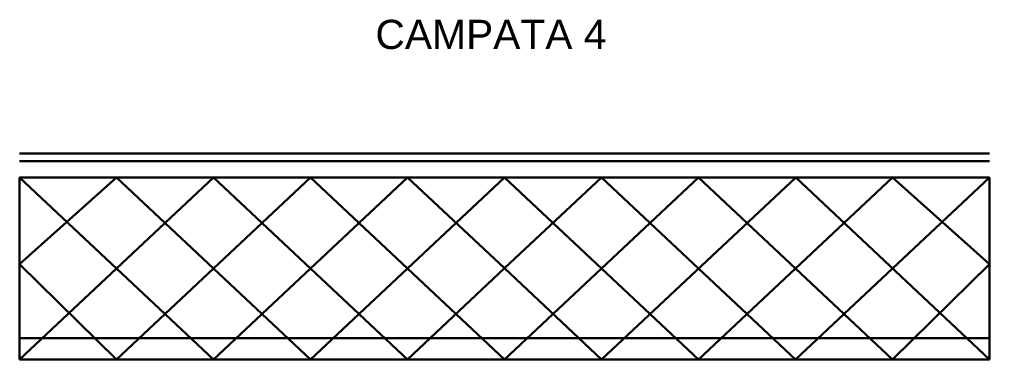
# Model space of a CAD drawing. Header units: millimetres. Extents: x -1222545 to -157688, y -208756 to 214433.
# Drawn here: x -989620 to -956369, y 202315 to 213982 of the extents above; entities that cross this region are included whole.
import ezdxf

# ---------------------------------------------------------------- set-up
doc = ezdxf.new("R2010")
doc.units = ezdxf.units.MM
for name, color, linetype, lineweight in [('t1p-12', 1, 'Continuous', 30), ('t2p-25', 5, 'Continuous', 30), ('t3p-33', 94, 'Continuous', 30), ('t4p-41', 34, 'Continuous', 30), ('tDT2', 2, 'Continuous', 30), ('tDT3', 4, 'Continuous', 30), ('tDT4', 6, 'Continuous', 30), ('tDT5', 30, 'Continuous', 30), ('tDU2', 244, 'Continuous', 30), ('tDU3', 214, 'Continuous', 30), ('tDU4', 211, 'Continuous', 30), ('tDU5', 3, 'Continuous', 30), ('tHf1', 2, 'Continuous', 30), ('tHf2', 3, 'Continuous', 30), ('tHf3', 6, 'Continuous', 30), ('tHf4', 7, 'Continuous', 30), ('tHf5', 113, 'Continuous', 30), ('tHs6', 192, 'Continuous', 30), ('tHs7', 115, 'Continuous', 30), ('tHs8', 7, 'Continuous', 30), ('tLf1', 1, 'Continuous', 30), ('tLf2', 30, 'Continuous', 30), ('tLf3', 5, 'Continuous', 30), ('tLf4', 8, 'Continuous', 30), ('tLs5', 94, 'Continuous', 30), ('tLs6', 14, 'Continuous', 30), ('tLs7', 159, 'Continuous', 30), ('tLs8', 132, 'Continuous', 30), ('tLs9', 23, 'Continuous', 30), ('tM2', 20, 'Continuous', 30), ('tXf1', 4, 'Continuous', 30), ('tXf2', 55, 'Continuous', 30), ('tXs3', 61, 'Continuous', 30), ('tXs4', 180, 'Continuous', 30), ('tXs5', 40, 'Continuous', 30)]:
    doc.layers.add(name, color=color, linetype=linetype, lineweight=lineweight)
doc.styles.get("Standard").update_dxf_attribs({"font": 'arial.ttf'})

msp = doc.modelspace()

# ---------------------------------------------------------------- linework, layer by layer
at = {"layer": 't1p-12'}
for p, q in [((-985569, 208565), (-960404, 208565)), ((-985569, 208565, -5000), (-960404, 208565, -5000))]:
    msp.add_line(p, q, dxfattribs=at)
at = {"layer": 't2p-25'}
for p, q in [((-989620, 208565), (-985569, 208565)), ((-989620, 208565, -5000), (-985569, 208565, -5000)), ((-960404, 208565), (-956369, 208565)), ((-960404, 208565, -5000), (-956369, 208565, -5000)), ((-987155, 202315), (-958529, 202315)), ((-987155, 202315, -5000), (-958529, 202315, -5000))]:
    msp.add_line(p, q, dxfattribs=at)
at = {"layer": 't3p-33'}
for p, q in [((-987457, 202315), (-987155, 202315)), ((-987457, 202315, -5000), (-987155, 202315, -5000))]:
    msp.add_line(p, q, dxfattribs=at)
at = {"layer": 't4p-41'}
for p, q in [((-989620, 202315), (-987457, 202315)), ((-989620, 202315, -5000), (-987457, 202315, -5000)), ((-958529, 202315), (-956369, 202315)), ((-958529, 202315, -5000), (-956369, 202315, -5000))]:
    msp.add_line(p, q, dxfattribs=at)
at = {"layer": 'tDT2'}
for p, q in [((-989620, 205589), (-986293, 208565)), ((-989620, 202315), (-982965, 208565)), ((-989620, 205589, -5000), (-986293, 208565, -5000)), ((-989620, 202315, -5000), (-982965, 208565, -5000)), ((-963015, 208565), (-956369, 202315)), ((-963015, 208565, -5000), (-956369, 202315, -5000)), ((-959692, 208565), (-956369, 205589)), ((-959692, 208565, -5000), (-956369, 205589, -5000))]:
    msp.add_line(p, q, dxfattribs=at)
at = {"layer": 'tDT3'}
for p, q in [((-986293, 202315), (-979642, 208565)), ((-986293, 202315, -5000), (-979642, 208565, -5000)), ((-966342, 208565), (-959693, 202315)), ((-966342, 208565, -5000), (-959693, 202315, -5000))]:
    msp.add_line(p, q, dxfattribs=at)
at = {"layer": 'tDT4'}
for p, q in [((-982968, 202315), (-976315, 208565)), ((-982968, 202315, -5000), (-976315, 208565, -5000)), ((-969665, 208565), (-963018, 202315)), ((-969665, 208565, -5000), (-963018, 202315, -5000))]:
    msp.add_line(p, q, dxfattribs=at)
at = {"layer": 'tDT5'}
for p, q in [((-979643, 202315), (-972992, 208565)), ((-979643, 202315, -5000), (-972992, 208565, -5000)), ((-972992, 208565), (-966343, 202315)), ((-972992, 208565, -5000), (-966343, 202315, -5000)), ((-976318, 202315), (-972991, 205447)), ((-976318, 202315, -5000), (-972991, 205447, -5000)), ((-972991, 205447), (-969668, 202315)), ((-972991, 205447, -5000), (-969668, 202315, -5000))]:
    msp.add_line(p, q, dxfattribs=at)
at = {"layer": 'tDU2'}
for p, q in [((-989620, 208565), (-982968, 202315)), ((-989620, 208565, -5000), (-982968, 202315, -5000)), ((-963018, 202315), (-956369, 208565)), ((-963018, 202315, -5000), (-956369, 208565, -5000)), ((-989620, 205589), (-986293, 202315)), ((-989620, 205589, -5000), (-986293, 202315, -5000)), ((-959693, 202315), (-956369, 205589)), ((-959693, 202315, -5000), (-956369, 205589, -5000))]:
    msp.add_line(p, q, dxfattribs=at)
at = {"layer": 'tDU3'}
for p, q in [((-986293, 208565), (-979643, 202315)), ((-986293, 208565, -5000), (-979643, 202315, -5000)), ((-966343, 202315), (-959692, 208565)), ((-966343, 202315, -5000), (-959692, 208565, -5000))]:
    msp.add_line(p, q, dxfattribs=at)
at = {"layer": 'tDU4'}
for p, q in [((-982965, 208565), (-976318, 202315)), ((-982965, 208565, -5000), (-976318, 202315, -5000)), ((-969668, 202315), (-963015, 208565)), ((-969668, 202315, -5000), (-963015, 208565, -5000))]:
    msp.add_line(p, q, dxfattribs=at)
at = {"layer": 'tDU5'}
for p, q in [((-979642, 208565), (-972993, 202315)), ((-979642, 208565, -5000), (-972993, 202315, -5000)), ((-976315, 208565), (-972991, 205447)), ((-976315, 208565, -5000), (-972991, 205447, -5000)), ((-972993, 202315), (-966342, 208565)), ((-972993, 202315, -5000), (-966342, 208565, -5000)), ((-972991, 205447), (-969665, 208565)), ((-972991, 205447, -5000), (-969665, 208565, -5000))]:
    msp.add_line(p, q, dxfattribs=at)
at = {"layer": 'tHf1', "extrusion": (0, 1, -2.22045e-16)}
for p, q in [((-989620, 202315, -5000), (-989620, 202315)), ((-986293, 202315, -5000), (-986293, 202315)), ((-982968, 202315, -5000), (-982968, 202315)), ((-979643, 202315, -5000), (-979643, 202315)), ((-976318, 202315, -5000), (-976318, 202315)), ((-972993, 202315, -5000), (-972993, 202315)), ((-969668, 202315, -5000), (-969668, 202315)), ((-966343, 202315, -5000), (-966343, 202315)), ((-963018, 202315, -5000), (-963018, 202315)), ((-959693, 202315, -5000), (-959693, 202315)), ((-956369, 202315, -5000), (-956369, 202315))]:
    msp.add_line(p, q, dxfattribs=at)
at = {"layer": 'tHf2', "extrusion": (0, 1, -2.22045e-16)}
for p, q in [((-987956, 202315, -3260), (-987956, 202315, -1740)), ((-984630, 202315, -3260), (-984630, 202315, -1740)), ((-981305, 202315, -3260), (-981305, 202315, -1740)), ((-977980, 202315, -3260), (-977980, 202315, -1740)), ((-974655, 202315, -3260), (-974655, 202315, -1740)), ((-971330, 202315, -3260), (-971330, 202315, -1740)), ((-968005, 202315, -3260), (-968005, 202315, -1740)), ((-964680, 202315, -3260), (-964680, 202315, -1740)), ((-961355, 202315, -3260), (-961355, 202315, -1740)), ((-958031, 202315, -3260), (-958031, 202315, -1740))]:
    msp.add_line(p, q, dxfattribs=at)
at = {"layer": 'tHf3', "extrusion": (0, 1, -2.22045e-16)}
for p, q in [((-989620, 203047, -3260), (-989620, 203047, -1740)), ((-986293, 203047, -3260), (-986293, 203047, -1740)), ((-982968, 203047, -3260), (-982968, 203047, -1740)), ((-979643, 203047, -3260), (-979643, 203047, -1740)), ((-976318, 203047, -3260), (-976318, 203047, -1740)), ((-972993, 203047, -3260), (-972993, 203047, -1740)), ((-969668, 203047, -3260), (-969668, 203047, -1740)), ((-966343, 203047, -3260), (-966343, 203047, -1740)), ((-963018, 203047, -3260), (-963018, 203047, -1740)), ((-959693, 203047, -3260), (-959693, 203047, -1740)), ((-956369, 203047, -3260), (-956369, 203047, -1740))]:
    msp.add_line(p, q, dxfattribs=at)
at = {"layer": 'tHf4', "extrusion": (0, 1, -2.22045e-16)}
for p, q in [((-987844, 203047, -3260), (-987844, 203047, -1740)), ((-984630, 203047, -3260), (-984630, 203047, -1740)), ((-981305, 203047, -3260), (-981305, 203047, -1740)), ((-977980, 203047, -3260), (-977980, 203047, -1740)), ((-974655, 203047, -3260), (-974655, 203047, -1740)), ((-971330, 203047, -3260), (-971330, 203047, -1740)), ((-968005, 203047, -3260), (-968005, 203047, -1740)), ((-964680, 203047, -3260), (-964680, 203047, -1740)), ((-961355, 203047, -3260), (-961355, 203047, -1740)), ((-958143, 203047, -3260), (-958143, 203047, -1740))]:
    msp.add_line(p, q, dxfattribs=at)
at = {"layer": 'tHf5', "extrusion": (0, 1, -2.22045e-16)}
for p, q in [((-989620, 203047, -5000), (-989620, 203047, -3260)), ((-989620, 203047, -1740), (-989620, 203047)), ((-956369, 203047, -5000), (-956369, 203047, -3260)), ((-956369, 203047, -1740), (-956369, 203047))]:
    msp.add_line(p, q, dxfattribs=at)
at = {"layer": 'tHs6', "extrusion": (0, 1, -2.22045e-16)}
for p, q in [((-989620, 209124, 0), (-989620, 209124, -5003)), ((-986293, 209124, 0), (-986293, 209124, -5003)), ((-982965, 209124, 0), (-982965, 209124, -5003)), ((-979642, 209124, 0), (-979642, 209124, -5003)), ((-976315, 209124, 0), (-976315, 209124, -5003)), ((-972992, 209124, 0), (-972992, 209124, -5003)), ((-969665, 209124, 0), (-969665, 209124, -5003)), ((-966342, 209124, 0), (-966342, 209124, -5003)), ((-963015, 209124, 0), (-963015, 209124, -5003)), ((-959692, 209124, 0), (-959692, 209124, -5003)), ((-956372, 209124, -5003), (-956369, 209124, 0))]:
    msp.add_line(p, q, dxfattribs=at)
at = {"layer": 'tHs7', "extrusion": (0, 1, -2.22045e-16)}
for p, q in [((-989620, 209384, 0), (-989620, 209384, -5003)), ((-986293, 209384, 0), (-986293, 209384, -5003)), ((-982965, 209384, 0), (-982965, 209384, -5003)), ((-979642, 209384, 0), (-979642, 209384, -5003)), ((-976315, 209384, 0), (-976315, 209384, -5003)), ((-972992, 209384, 0), (-972992, 209384, -5003)), ((-969665, 209384, 0), (-969665, 209384, -5003)), ((-966342, 209384, 0), (-966342, 209384, -5003)), ((-963015, 209384, 0), (-963015, 209384, -5003)), ((-959692, 209384, 0), (-959692, 209384, -5003)), ((-956372, 209384, -5003), (-956369, 209384, 0))]:
    msp.add_line(p, q, dxfattribs=at)
at = {"layer": 'tHs8', "extrusion": (0, -1, 2.22045e-16)}
for p, q in [((-989620, 209124, -5003), (-989620, 209124, -6568)), ((-989620, 209124, 0), (-989620, 209124, 1565)), ((-986293, 209124, -5003), (-986293, 209124, -6568)), ((-986293, 209124, 0), (-986293, 209124, 1565)), ((-982970, 209124, -5003), (-982970, 209124, -6568)), ((-982970, 209124, 0), (-982970, 209124, 1565)), ((-979643, 209124, -5003), (-979643, 209124, -6568)), ((-979643, 209124, 0), (-979643, 209124, 1565)), ((-976320, 209124, -5003), (-976320, 209124, -6568)), ((-976320, 209124, 0), (-976320, 209124, 1565)), ((-972992, 209124, -5003), (-972992, 209124, -6568)), ((-972992, 209124, 0), (-972992, 209124, 1565)), ((-969670, 209124, -5003), (-969670, 209124, -6568)), ((-969670, 209124, 0), (-969670, 209124, 1565)), ((-966343, 209124, -5003), (-966343, 209124, -6568)), ((-966343, 209124, 0), (-966343, 209124, 1565)), ((-963020, 209124, -5003), (-963020, 209124, -6568)), ((-963020, 209124, 0), (-963020, 209124, 1565)), ((-959693, 209124, -5003), (-959693, 209124, -6568)), ((-959693, 209124, 0), (-959693, 209124, 1565)), ((-956372, 209124, -5003), (-956372, 209124, -6568)), ((-956369, 209124, 0), (-956369, 209124, 1565))]:
    msp.add_line(p, q, dxfattribs=at)
at = {"layer": 'tLf1', "extrusion": (0, 1, -2.22045e-16)}
for p, q in [((-989620, 202315, -3260), (-956369, 202315, -3260)), ((-989620, 202315, -1740), (-956369, 202315, -1740))]:
    msp.add_line(p, q, dxfattribs=at)
at = {"layer": 'tLf2', "extrusion": (0, 1, -2.22045e-16)}
for p, q in [((-989620, 203047, -4708), (-956369, 203047, -4708)), ((-989620, 203047, -292), (-956369, 203047, -292))]:
    msp.add_line(p, q, dxfattribs=at)
at = {"layer": 'tLf3', "extrusion": (0, 1, -2.22045e-16)}
for p, q in [((-989620, 203047, -3260), (-956369, 203047, -3260)), ((-989620, 203047, -1740), (-956369, 203047, -1740))]:
    msp.add_line(p, q, dxfattribs=at)
at = {"layer": 'tLf4', "extrusion": (0, 1, -2.22045e-16)}
for p, q in [((-989620, 203047, -3566), (-956369, 203047, -3566)), ((-989620, 203047, -4046), (-956369, 203047, -4046)), ((-989620, 203047, -1434), (-956369, 203047, -1434)), ((-989620, 203047, -954), (-956369, 203047, -954))]:
    msp.add_line(p, q, dxfattribs=at)
at = {"layer": 'tLs5', "extrusion": (0, 1, -2.22045e-16)}
for p, q in [((-956372, 209124, -4047), (-989620, 209124, -4047)), ((-956371, 209124, -2997), (-989620, 209124, -2997)), ((-956371, 209124, -1998), (-989620, 209124, -1998)), ((-956370, 209124, -948), (-989620, 209124, -948))]:
    msp.add_line(p, q, dxfattribs=at)
at = {"layer": 'tLs6', "extrusion": (0, 1, -2.22045e-16)}
msp.add_line((-956371, 209384, -2502), (-989620, 209384, -2502), dxfattribs=at)
at = {"layer": 'tLs7', "extrusion": (0, 1, -2.22045e-16)}
for p, q in [((-956371, 209384, -2802), (-989620, 209384, -2802)), ((-956371, 209384, -3094), (-989620, 209384, -3094)), ((-956371, 209384, -3386), (-989620, 209384, -3386)), ((-956372, 209384, -3678), (-989620, 209384, -3678)), ((-956372, 209384, -3971), (-989620, 209384, -3971)), ((-956372, 209384, -4263), (-989620, 209384, -4263)), ((-956372, 209384, -4555), (-989620, 209384, -4555)), ((-956371, 209384, -2201), (-989620, 209384, -2201)), ((-956371, 209384, -1909), (-989620, 209384, -1909)), ((-956370, 209384, -1617), (-989620, 209384, -1617)), ((-956370, 209384, -1325), (-989620, 209384, -1325)), ((-956370, 209384, -1033), (-989620, 209384, -1033)), ((-956370, 209384, -741), (-989620, 209384, -741)), ((-956370, 209384, -449), (-989620, 209384, -449))]:
    msp.add_line(p, q, dxfattribs=at)
at = {"layer": 'tLs8', "extrusion": (0, 1, -2.22045e-16)}
for p, q in [((-956372, 209384, -4788), (-989620, 209384, -4788)), ((-956369, 209384, -214), (-989620, 209384, -214))]:
    msp.add_line(p, q, dxfattribs=at)
at = {"layer": 'tLs9', "extrusion": (0, -1, 2.22045e-16)}
for p, q in [((-989620, 209384, 1565), (-956369, 209384, 1565)), ((-956372, 209384, -6568), (-989620, 209384, -6568))]:
    msp.add_line(p, q, dxfattribs=at)
at = {"layer": 'tM2'}
for p, q in [((-989620, 202315), (-989620, 208565)), ((-989620, 202315, -5000), (-989620, 208565, -5000)), ((-956369, 208565), (-956369, 202315)), ((-956369, 208565, -5000), (-956369, 202315, -5000))]:
    msp.add_line(p, q, dxfattribs=at)
at = {"layer": 'tXf1', "extrusion": (0, 1, -2.22045e-16)}
for p, q in [((-989620, 202315, -5000), (-986293, 202315)), ((-986293, 202315, -5000), (-989620, 202315)), ((-986293, 202315), (-982968, 202315, -5000)), ((-982968, 202315), (-986293, 202315, -5000)), ((-982968, 202315, -5000), (-979643, 202315)), ((-979643, 202315, -5000), (-982968, 202315)), ((-979643, 202315), (-976318, 202315, -5000)), ((-976318, 202315), (-979643, 202315, -5000)), ((-976318, 202315, -5000), (-972993, 202315)), ((-972993, 202315, -5000), (-976318, 202315)), ((-972993, 202315), (-969668, 202315, -5000)), ((-969668, 202315), (-972993, 202315, -5000)), ((-969668, 202315, -5000), (-966343, 202315)), ((-966343, 202315, -5000), (-969668, 202315)), ((-966343, 202315), (-963018, 202315, -5000)), ((-963018, 202315), (-966343, 202315, -5000)), ((-963018, 202315, -5000), (-959693, 202315)), ((-959693, 202315, -5000), (-963018, 202315)), ((-959693, 202315), (-956369, 202315, -5000)), ((-956369, 202315), (-959693, 202315, -5000))]:
    msp.add_line(p, q, dxfattribs=at)
at = {"layer": 'tXf2', "extrusion": (0, 1, -2.22045e-16)}
for p, q in [((-989620, 203047, -1740), (-987844, 203047, -3260)), ((-987844, 203047, -3260), (-986293, 203047, -1740)), ((-986293, 203047, -1740), (-984630, 203047, -3260)), ((-984630, 203047, -3260), (-982968, 203047, -1740)), ((-982968, 203047, -1740), (-981305, 203047, -3260)), ((-981305, 203047, -3260), (-979643, 203047, -1740)), ((-979643, 203047, -1740), (-977980, 203047, -3260)), ((-977980, 203047, -3260), (-976318, 203047, -1740)), ((-976318, 203047, -1740), (-974655, 203047, -3260)), ((-974655, 203047, -3260), (-972993, 203047, -1740)), ((-972993, 203047, -1740), (-971330, 203047, -3260)), ((-971330, 203047, -3260), (-969668, 203047, -1740)), ((-969668, 203047, -1740), (-968005, 203047, -3260)), ((-968005, 203047, -3260), (-966343, 203047, -1740)), ((-966343, 203047, -1740), (-964680, 203047, -3260)), ((-964680, 203047, -3260), (-963018, 203047, -1740)), ((-963018, 203047, -1740), (-961355, 203047, -3260)), ((-961355, 203047, -3260), (-959693, 203047, -1740)), ((-959693, 203047, -1740), (-958143, 203047, -3260)), ((-958143, 203047, -3260), (-956369, 203047, -1740))]:
    msp.add_line(p, q, dxfattribs=at)
at = {"layer": 'tXs3', "extrusion": (0, 1, -2.22045e-16)}
for p, q in [((-989620, 208565, -5003), (-986293, 208565)), ((-986293, 208565, -5003), (-989620, 208565)), ((-986293, 208565), (-982965, 208565, -5003)), ((-982965, 208565), (-986293, 208565, -5003)), ((-982965, 208565, -5003), (-979642, 208565)), ((-979642, 208565, -5003), (-982965, 208565)), ((-979642, 208565), (-976315, 208565, -5003)), ((-976315, 208565), (-979642, 208565, -5003)), ((-976315, 208565, -5003), (-972992, 208565)), ((-972992, 208565, -5003), (-976315, 208565)), ((-972992, 208565), (-969665, 208565, -5003)), ((-969665, 208565), (-972992, 208565, -5003)), ((-969665, 208565, -5003), (-966342, 208565)), ((-966342, 208565, -5003), (-969665, 208565)), ((-966342, 208565), (-963015, 208565, -5003)), ((-963015, 208565), (-966342, 208565, -5003)), ((-963015, 208565, -5003), (-959692, 208565)), ((-959692, 208565, -5003), (-963015, 208565)), ((-959692, 208565), (-956372, 208565, -5003)), ((-956369, 208565), (-959692, 208565, -5003))]:
    msp.add_line(p, q, dxfattribs=at)
at = {"layer": 'tXs4', "extrusion": (0, -1, 2.22045e-16)}
for p, q in [((-988508, 209384, -6568), (-988508, 209384, -4790)), ((-988508, 209384, 1565), (-988508, 209384, -214)), ((-987400, 209384, -6568), (-987400, 209384, -4790)), ((-987400, 209384, 1565), (-987400, 209384, -214)), ((-985185, 209384, -6568), (-985185, 209384, -4790)), ((-985185, 209384, 1565), (-985185, 209384, -214)), ((-984077, 209384, -6568), (-984077, 209384, -4790)), ((-984077, 209384, 1565), (-984077, 209384, -214)), ((-981858, 209384, -6568), (-981858, 209384, -4790)), ((-981858, 209384, 1565), (-981858, 209384, -214)), ((-980750, 209384, -6568), (-980750, 209384, -4790)), ((-980750, 209384, 1565), (-980750, 209384, -214)), ((-978535, 209384, -6568), (-978535, 209384, -4790)), ((-978535, 209384, 1565), (-978535, 209384, -214)), ((-977427, 209384, -6568), (-977427, 209384, -4790)), ((-977427, 209384, 1565), (-977427, 209384, -214)), ((-975207, 209384, -6568), (-975207, 209384, -4790)), ((-975207, 209384, 1565), (-975207, 209384, -214)), ((-974100, 209384, -6568), (-974100, 209384, -4790)), ((-974100, 209384, 1565), (-974100, 209384, -214)), ((-971885, 209384, -6568), (-971885, 209384, -4790)), ((-971885, 209384, 1565), (-971885, 209384, -214)), ((-970777, 209384, -6568), (-970777, 209384, -4790)), ((-970777, 209384, 1565), (-970777, 209384, -214)), ((-968558, 209384, -6568), (-968558, 209384, -4790)), ((-968558, 209384, 1565), (-968558, 209384, -214)), ((-967450, 209384, -6568), (-967450, 209384, -4790)), ((-967450, 209384, 1565), (-967450, 209384, -214)), ((-965235, 209384, -6568), (-965235, 209384, -4790)), ((-965235, 209384, 1565), (-965235, 209384, -214)), ((-964127, 209384, -6568), (-964127, 209384, -4790)), ((-964127, 209384, 1565), (-964127, 209384, -214)), ((-961908, 209384, -6568), (-961908, 209384, -4790)), ((-961908, 209384, 1565), (-961908, 209384, -214)), ((-960800, 209384, -6568), (-960800, 209384, -4790)), ((-960800, 209384, 1565), (-960800, 209384, -214)), ((-958585, 209384, -6568), (-958585, 209384, -4790)), ((-958585, 209384, 1565), (-958585, 209384, -214)), ((-957477, 209384, -6568), (-957477, 209384, -4790)), ((-957477, 209384, 1565), (-957477, 209384, -214))]:
    msp.add_line(p, q, dxfattribs=at)
at = {"layer": 'tXs5', "extrusion": (0, -1, 2.22045e-16)}
for p, q in [((-988508, 209384, -6568), (-989620, 209384, -5003)), ((-988508, 209384, 1565), (-989620, 209384, 0)), ((-986293, 209384, -5003), (-987400, 209384, -6568)), ((-986293, 209384, 0), (-987400, 209384, 1565)), ((-985185, 209384, -6568), (-986293, 209384, -5003)), ((-985185, 209384, 1565), (-986293, 209384, 0)), ((-982970, 209384, -5003), (-984077, 209384, -6568)), ((-982970, 209384, 0), (-984077, 209384, 1565)), ((-981858, 209384, -6568), (-982965, 209384, -5003)), ((-981858, 209384, 1565), (-982965, 209384, 0)), ((-979643, 209384, -5003), (-980750, 209384, -6568)), ((-979643, 209384, 0), (-980750, 209384, 1565)), ((-978535, 209384, -6568), (-979642, 209384, -5003)), ((-978535, 209384, 1565), (-979642, 209384, 0)), ((-976320, 209384, -5003), (-977427, 209384, -6568)), ((-976320, 209384, 0), (-977427, 209384, 1565)), ((-975207, 209384, -6568), (-976315, 209384, -5003)), ((-975207, 209384, 1565), (-976315, 209384, 0)), ((-972992, 209384, -5003), (-974100, 209384, -6568)), ((-972992, 209384, 0), (-974100, 209384, 1565)), ((-971885, 209384, -6568), (-972992, 209384, -5003)), ((-971885, 209384, 1565), (-972992, 209384, 0)), ((-969670, 209384, -5003), (-970777, 209384, -6568)), ((-969670, 209384, 0), (-970777, 209384, 1565)), ((-968558, 209384, -6568), (-969665, 209384, -5003)), ((-968558, 209384, 1565), (-969665, 209384, 0)), ((-966343, 209384, -5003), (-967450, 209384, -6568)), ((-966343, 209384, 0), (-967450, 209384, 1565)), ((-965235, 209384, -6568), (-966342, 209384, -5003)), ((-965235, 209384, 1565), (-966342, 209384, 0)), ((-963020, 209384, -5003), (-964127, 209384, -6568)), ((-963020, 209384, 0), (-964127, 209384, 1565)), ((-961908, 209384, -6568), (-963015, 209384, -5003)), ((-961908, 209384, 1565), (-963015, 209384, 0)), ((-959693, 209384, -5003), (-960800, 209384, -6568)), ((-959693, 209384, 0), (-960800, 209384, 1565)), ((-958585, 209384, -6568), (-959692, 209384, -5003)), ((-958585, 209384, 1565), (-959692, 209384, 0)), ((-956372, 209384, -5003), (-957477, 209384, -6568)), ((-956369, 209384, 0), (-957477, 209384, 1565))]:
    msp.add_line(p, q, dxfattribs=at)

# ---------------------------------------------------------------- texts
at = {"layer": 'tXf2', "insert": (-977417, 213967), "char_height": 1000, "attachment_point": 1}
msp.add_mtext_dynamic_manual_height_columns('CAMPATA 4', width=21329.22, gutter_width=12.5, heights=[0], dxfattribs=at)

doc.saveas('drawing.dxf')
